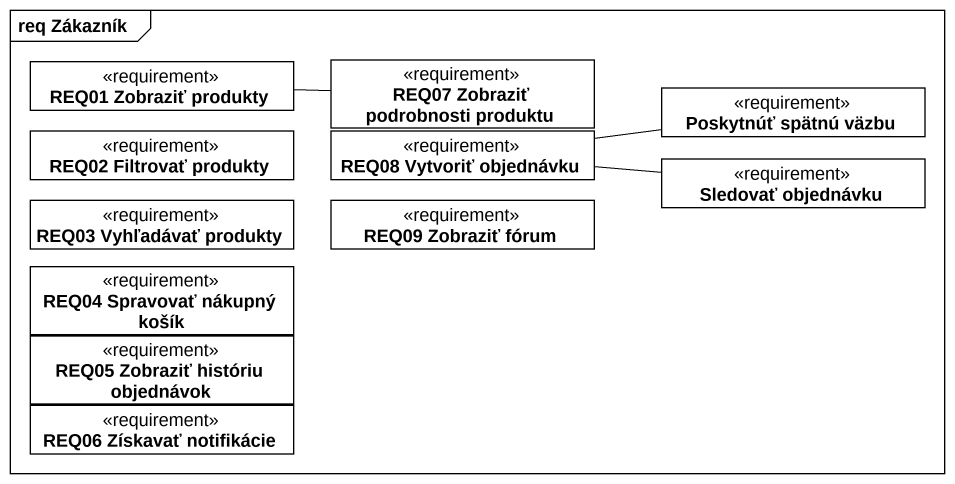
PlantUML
@startuml
mainframe req Zákazník
hide circle
hide empty members
class "REQ01 Zobraziť produkty" as REQ01_Zobraziť_produkty <<requirement>>
class "REQ07 Zobraziť podrobnosti produktu" as REQ07_Zobraziť_podrobnosti <<requirement>>
class "REQ02 Filtrovať produkty" as REQ02_Filtrovať_produkty <<requirement>>
class "REQ08 Vytvoriť objednávku" as REQ08_Vytvoriť_objednávku <<requirement>>
class "Poskytnúť spätnú väzbu" as Poskytnúť_spätnú_väzbu <<requirement>>
class "REQ03 Vyhľadávať produkty" as REQ03_Vyhľadávať_produkty <<requirement>>
class "REQ09 Zobraziť fórum" as REQ09_Zobraziť_fórum <<requirement>>
class "Sledovať objednávku" as Sledovať_objednávku <<requirement>>
class "REQ04 Spravovať nákupný košík" as REQ04_Spravovať_nákupný <<requirement>>
class "REQ05 Zobraziť históriu objednávok" as REQ05_Zobraziť_históriu <<requirement>>
class "REQ06 Získavať notifikácie" as REQ06_Získavať_notifikácie <<requirement>>
REQ01_Zobraziť_produkty -right- REQ07_Zobraziť_podrobnosti
REQ08_Vytvoriť_objednávku -right- Poskytnúť_spätnú_väzbu
REQ08_Vytvoriť_objednávku -right- Sledovať_objednávku
@enduml
